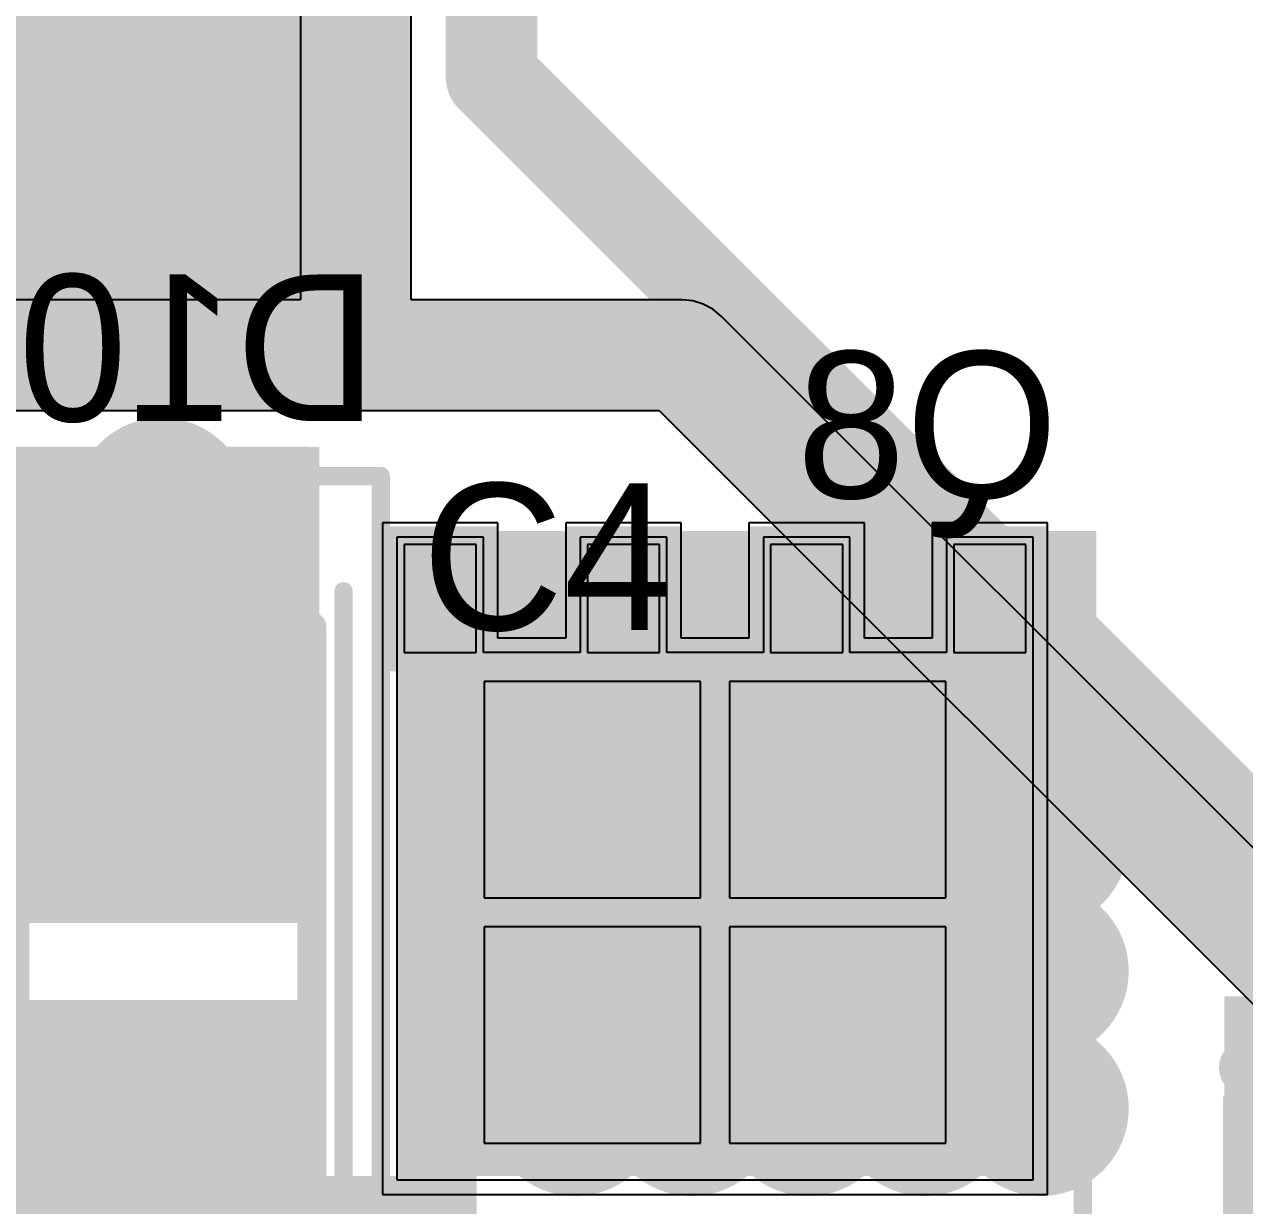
# Model space of a CAD drawing. Header units: millimetres. Extents: x 2.49 to 5.32, y 1.64 to 4.48.
# Drawn here: x 4.5926 to 4.9255, y 3.5159 to 3.8382 of the extents above; entities that cross this region are included whole.
import ezdxf

# ---------------------------------------------------------------- set-up
doc = ezdxf.new("R2010")
doc.units = ezdxf.units.MM
doc.header["$MEASUREMENT"] = 0
for name, color, linetype in [('BottomLayer', 5, 'Continuous'), ('BottomOverlay', 54, 'Continuous'), ('BottomPaste', 16, 'Continuous'), ('BottomSolder', 6, 'Continuous'), ('InternalPlane1', 76, 'Continuous'), ('InternalPlane2', 16, 'Continuous'), ('Mechanical2', 216, 'Continuous'), ('MultiLayer', 9, 'Continuous'), ('TopLayer', 1, 'Continuous'), ('TopOverlay', 2, 'Continuous'), ('TopPaste', 8, 'Continuous'), ('TopSolder', 216, 'Continuous'), ('ViaHoleLayer', 16, 'Continuous')]:
    doc.layers.add(name, color=color, linetype=linetype)

# ---------------------------------------------------------------- blocks, each defined once
blk = doc.blocks.new('8_P____TDFN_B_1')
at = {"layer": 'BottomLayer'}
for p, q in [((0.1873, 0.08681), (0.01191, 0.08681)), ((0.01191, 0.08681), (0.01191, -0.08681)), ((0.1873, 0.06319), (0.1873, 0.08681)), ((0.15581, 0.03681), (0.15581, 0.06319)), ((0.15581, 0.06319), (0.1873, 0.06319)), ((0.1873, 0.03681), (0.15581, 0.03681)), ((0.1873, 0.01319), (0.1873, 0.03681)), ((0.15581, -0.01319), (0.15581, 0.01319)), ((0.15581, 0.01319), (0.1873, 0.01319)), ((0.1873, -0.01319), (0.15581, -0.01319)), ((0.1873, -0.03681), (0.1873, -0.01319)), ((0.15581, -0.06319), (0.15581, -0.03681)), ((0.15581, -0.03681), (0.1873, -0.03681)), ((0.1873, -0.06319), (0.15581, -0.06319)), ((0.1873, -0.08681), (0.1873, -0.06319)), ((0.01191, -0.08681), (0.1873, -0.08681))]:
    blk.add_line(p, q, dxfattribs=at)
for points in [[(0.15474, 0.06319), (0.18624, 0.06319), (0.15474, 0.08681), (0.18624, 0.08681)], [(-0.07461, 0.06516), (-0.03819, 0.06516), (-0.07461, 0.08484), (-0.03819, 0.08484)], [(0.15474, 0.01319), (0.18624, 0.01319), (0.15474, 0.03681), (0.18624, 0.03681)], [(-0.07461, 0.01516), (-0.03819, 0.01516), (-0.07461, 0.03484), (-0.03819, 0.03484)], [(0.15474, -0.03681), (0.18624, -0.03681), (0.15474, -0.01319), (0.18624, -0.01319)], [(-0.07461, -0.03484), (-0.03819, -0.03484), (-0.07461, -0.01516), (-0.03819, -0.01516)], [(0.15474, -0.08681), (0.18624, -0.08681), (0.15474, -0.06319), (0.18624, -0.06319)], [(-0.07461, -0.08484), (-0.03819, -0.08484), (-0.07461, -0.06516), (-0.03819, -0.06516)]]:
    blk.add_solid(points, dxfattribs=at)
at = {"layer": 'BottomOverlay', "const_width": 0.005}
for points in [[(-0.05974, 0.10138), (0.17254, 0.10138)], [(-0.05974, -0.10038), (0.17254, -0.10038)]]:
    blk.add_lwpolyline(points, dxfattribs=at)
at = {"layer": 'BottomOverlay'}
for points, const_width in [([(-0.06099, 0.10138, 1), (-0.05849, 0.10138, 1)], 0.0025), ([(0.17129, 0.10138, 1), (0.17379, 0.10138, 1)], 0.0025), ([(-0.07206, -0.094, 1), (-0.07994, -0.094, 1)], 0.00787), ([(-0.08191, -0.094, 1), (-0.07797, -0.094, 1)], 0.00394), ([(-0.07403, -0.094, 1), (-0.07009, -0.094, 1)], 0.00394), ([(-0.06099, -0.10038, 1), (-0.05849, -0.10038, 1)], 0.0025), ([(0.17129, -0.10038, 1), (0.17379, -0.10038, 1)], 0.0025)]:
    blk.add_lwpolyline(points, format="xyb", close=True, dxfattribs=dict(at, const_width=const_width))
at = {"layer": 'BottomPaste'}
for p, q in [((0.18533, 0.08484), (0.15581, 0.08484)), ((0.15581, 0.08484), (0.15581, 0.06516)), ((0.18533, 0.06516), (0.18533, 0.08484)), ((-0.04016, 0.08287), (-0.07264, 0.08287)), ((-0.07264, 0.08287), (-0.07264, 0.06713)), ((-0.04016, 0.06713), (-0.04016, 0.08287)), ((-0.07264, 0.06713), (-0.04016, 0.06713)), ((0.15581, 0.06516), (0.18533, 0.06516)), ((0.081, 0.06299), (0.02195, 0.06299)), ((0.02195, 0.06299), (0.02195, 0.00394)), ((0.081, 0.00394), (0.081, 0.06299)), ((0.14793, 0.06299), (0.08888, 0.06299)), ((0.08888, 0.06299), (0.08888, 0.00394)), ((0.14793, 0.00394), (0.14793, 0.06299)), ((0.18533, 0.03484), (0.15581, 0.03484)), ((0.15581, 0.03484), (0.15581, 0.01516)), ((0.18533, 0.01516), (0.18533, 0.03484)), ((-0.04016, 0.03287), (-0.07264, 0.03287)), ((-0.07264, 0.03287), (-0.07264, 0.01713)), ((-0.04016, 0.01713), (-0.04016, 0.03287)), ((-0.07264, 0.01713), (-0.04016, 0.01713)), ((0.15581, 0.01516), (0.18533, 0.01516)), ((0.02195, 0.00394), (0.081, 0.00394)), ((0.08888, 0.00394), (0.14793, 0.00394)), ((0.081, -0.00394), (0.02195, -0.00394)), ((0.02195, -0.00394), (0.02195, -0.06299)), ((0.081, -0.06299), (0.081, -0.00394)), ((0.14793, -0.00394), (0.08888, -0.00394)), ((0.08888, -0.00394), (0.08888, -0.06299)), ((0.14793, -0.06299), (0.14793, -0.00394)), ((0.18533, -0.01516), (0.15581, -0.01516)), ((0.15581, -0.01516), (0.15581, -0.03484)), ((0.18533, -0.03484), (0.18533, -0.01516)), ((-0.04016, -0.01713), (-0.07264, -0.01713)), ((-0.07264, -0.01713), (-0.07264, -0.03287)), ((-0.04016, -0.03287), (-0.04016, -0.01713)), ((-0.07264, -0.03287), (-0.04016, -0.03287)), ((0.15581, -0.03484), (0.18533, -0.03484)), ((0.02195, -0.06299), (0.081, -0.06299)), ((0.08888, -0.06299), (0.14793, -0.06299)), ((0.18533, -0.06516), (0.15581, -0.06516)), ((0.15581, -0.06516), (0.15581, -0.08484)), ((0.18533, -0.08484), (0.18533, -0.06516)), ((-0.04016, -0.06713), (-0.07264, -0.06713)), ((-0.07264, -0.06713), (-0.07264, -0.08287)), ((-0.04016, -0.08287), (-0.04016, -0.06713)), ((-0.07264, -0.08287), (-0.04016, -0.08287)), ((0.15581, -0.08484), (0.18533, -0.08484))]:
    blk.add_line(p, q, dxfattribs=at)
at = {"layer": 'BottomSolder'}
for p, q in [((0.19124, 0.09075), (0.00797, 0.09075)), ((0.00797, 0.09075), (0.00797, -0.09075)), ((0.19124, 0.05925), (0.19124, 0.09075)), ((0.15974, 0.04075), (0.15974, 0.05925)), ((0.15974, 0.05925), (0.19124, 0.05925)), ((0.19124, 0.04075), (0.15974, 0.04075)), ((0.19124, 0.00925), (0.19124, 0.04075)), ((0.15974, -0.00925), (0.15974, 0.00925)), ((0.15974, 0.00925), (0.19124, 0.00925)), ((0.19124, -0.00925), (0.15974, -0.00925)), ((0.19124, -0.04075), (0.19124, -0.00925)), ((0.15974, -0.05925), (0.15974, -0.04075)), ((0.15974, -0.04075), (0.19124, -0.04075)), ((0.19124, -0.05925), (0.15974, -0.05925)), ((0.19124, -0.09075), (0.19124, -0.05925)), ((0.00797, -0.09075), (0.19124, -0.09075))]:
    blk.add_line(p, q, dxfattribs=at)
for points in [[(0.15074, 0.05919), (0.19024, 0.05919), (0.15074, 0.09081), (0.19024, 0.09081)], [(-0.07861, 0.06116), (-0.03419, 0.06116), (-0.07861, 0.08884), (-0.03419, 0.08884)], [(0.15074, 0.00919), (0.19024, 0.00919), (0.15074, 0.04081), (0.19024, 0.04081)], [(-0.07861, 0.01116), (-0.03419, 0.01116), (-0.07861, 0.03884), (-0.03419, 0.03884)], [(0.15074, -0.04081), (0.19024, -0.04081), (0.15074, -0.00919), (0.19024, -0.00919)], [(-0.07861, -0.03884), (-0.03419, -0.03884), (-0.07861, -0.01116), (-0.03419, -0.01116)], [(0.15074, -0.09081), (0.19024, -0.09081), (0.15074, -0.05919), (0.19024, -0.05919)], [(-0.07861, -0.08884), (-0.03419, -0.08884), (-0.07861, -0.06116), (-0.03419, -0.06116)]]:
    blk.add_solid(points, dxfattribs=at)
blk = doc.blocks.new('WS2812B_M____13')
at = {"layer": 'TopLayer'}
for points in [[(-0.09488, 0.01575), (-0.03406, 0.01575), (-0.09488, 0.05512), (-0.03406, 0.05512)], [(0.03406, 0.01575), (0.09488, 0.01575), (0.03406, 0.05512), (0.09488, 0.05512)], [(-0.09488, -0.05512), (-0.03406, -0.05512), (-0.09488, -0.01575), (-0.03406, -0.01575)], [(0.03406, -0.05512), (0.09488, -0.05512), (0.03406, -0.01575), (0.09488, -0.01575)]]:
    blk.add_solid(points, dxfattribs=at)
at = {"layer": 'TopOverlay'}
for points, const_width in [([(-0.088, 0.067, 1), (-0.096, 0.067, 1)], 0.00787), ([(-0.0756, 0.071, 1), (-0.0731, 0.071, 1)], 0.0025), ([(-0.0756, 0.071, 1), (-0.0731, 0.071, 1)], 0.0025), ([(0.0734, 0.071, 1), (0.0759, 0.071, 1)], 0.0025), ([(0.0734, 0.071, 1), (0.0759, 0.071, 1)], 0.0025), ([(-0.09797, 0.067, 1), (-0.09403, 0.067, 1)], 0.00394), ([(-0.08997, 0.067, 1), (-0.08603, 0.067, 1)], 0.00394), ([(-0.0756, 0.064, 1), (-0.0731, 0.064, 1)], 0.0025), ([(0.0734, 0.064, 1), (0.0759, 0.064, 1)], 0.0025), ([(-0.0756, -0.064, 1), (-0.0731, -0.064, 1)], 0.0025), ([(0.0734, -0.064, 1), (0.0759, -0.064, 1)], 0.0025), ([(-0.0756, -0.071, 1), (-0.0731, -0.071, 1)], 0.0025), ([(-0.0756, -0.071, 1), (-0.0731, -0.071, 1)], 0.0025), ([(0.0734, -0.071, 1), (0.0759, -0.071, 1)], 0.0025), ([(0.0734, -0.071, 1), (0.0759, -0.071, 1)], 0.0025)]:
    blk.add_lwpolyline(points, format="xyb", close=True, dxfattribs=dict(at, const_width=const_width))
at = {"layer": 'TopOverlay', "const_width": 0.005}
for points in [[(-0.07435, 0.064), (-0.07435, 0.071)], [(-0.07435, 0.071), (0.07465, 0.071)], [(0.07465, 0.064), (0.07465, 0.071)], [(-0.07435, -0.071), (-0.07435, -0.064)], [(0.07465, -0.071), (0.07465, -0.064)], [(-0.07435, -0.071), (0.07465, -0.071)]]:
    blk.add_lwpolyline(points, dxfattribs=at)
at = {"layer": 'TopPaste'}
for points in [[(-0.09488, 0.01575), (-0.03406, 0.01575), (-0.09488, 0.05512), (-0.03406, 0.05512)], [(0.03406, 0.01575), (0.09488, 0.01575), (0.03406, 0.05512), (0.09488, 0.05512)], [(-0.09488, -0.05512), (-0.03406, -0.05512), (-0.09488, -0.01575), (-0.03406, -0.01575)], [(0.03406, -0.05512), (0.09488, -0.05512), (0.03406, -0.01575), (0.09488, -0.01575)]]:
    blk.add_solid(points, dxfattribs=at)
at = {"layer": 'TopSolder'}
for points in [[(-0.09888, 0.01175), (-0.03006, 0.01175), (-0.09888, 0.05912), (-0.03006, 0.05912)], [(0.03006, 0.01175), (0.09888, 0.01175), (0.03006, 0.05912), (0.09888, 0.05912)], [(-0.09888, -0.05912), (-0.03006, -0.05912), (-0.09888, -0.01175), (-0.03006, -0.01175)], [(0.03006, -0.05912), (0.09888, -0.05912), (0.03006, -0.01175), (0.09888, -0.01175)]]:
    blk.add_solid(points, dxfattribs=at)
blk = doc.blocks.new('VT1H471MI135000CE0_15')
at = {"layer": 'TopOverlay', "const_width": 0.005}
for points in [[(-0.136, 0.27), (0.26878, 0.27)], [(0.26878, 0.043), (0.26878, 0.27)]]:
    blk.add_lwpolyline(points, dxfattribs=at)
at = {"layer": 'TopOverlay', "const_width": 0.0025}
blk.add_lwpolyline([(0.26753, 0.27, 1), (0.27003, 0.27, 1)], format="xyb", close=True, dxfattribs=at)
blk.add_lwpolyline([(0.26753, 0.27, 1), (0.27003, 0.27, 1)], format="xyb", close=True, dxfattribs=at)
blk = doc.blocks.new('SPM10054T_680M_HZ_26')
at = {"layer": 'TopOverlay', "const_width": 0.005}
for points in [[(0, 0.19685), (-0.21063, 0.19685)], [(-0.21063, 0.19685), (-0.21063, 0.13663)]]:
    blk.add_lwpolyline(points, dxfattribs=at)
at = {"layer": 'TopOverlay', "const_width": 0.0025}
for points in [[(-0.21188, 0.19685, 1), (-0.20938, 0.19685, 1)], [(-0.21188, 0.19685, 1), (-0.20938, 0.19685, 1)], [(-0.21188, 0.13663, 1), (-0.20938, 0.13663, 1)]]:
    blk.add_lwpolyline(points, format="xyb", close=True, dxfattribs=at)
blk = doc.blocks.new('SOD_123W_B_80')
at = {"layer": 'BottomLayer'}
for points in [[(-0.08465, -0.02953), (-0.02559, -0.02953), (-0.08465, 0.02953), (-0.02559, 0.02953)], [(0.02559, -0.02953), (0.08465, -0.02953), (0.02559, 0.02953), (0.08465, 0.02953)]]:
    blk.add_solid(points, dxfattribs=at)
at = {"layer": 'BottomOverlay', "const_width": 0.00787}
for points in [[(-0.09112, 0.04), (-0.09112, -0.041)], [(-0.09112, 0.04), (0.09088, 0.04)], [(0.09088, 0.04), (0.09088, -0.041)], [(-0.09112, -0.041), (0.09088, -0.041)]]:
    blk.add_lwpolyline(points, dxfattribs=at)
at = {"layer": 'BottomOverlay', "const_width": 0.00394}
for points in [[(-0.09309, 0.04, 1), (-0.08915, 0.04, 1)], [(-0.09309, 0.04, 1), (-0.08915, 0.04, 1)], [(0.08891, 0.04, 1), (0.09285, 0.04, 1)], [(0.08891, 0.04, 1), (0.09285, 0.04, 1)], [(-0.09309, -0.041, 1), (-0.08915, -0.041, 1)], [(-0.09309, -0.041, 1), (-0.08915, -0.041, 1)], [(0.08891, -0.041, 1), (0.09285, -0.041, 1)], [(0.08891, -0.041, 1), (0.09285, -0.041, 1)]]:
    blk.add_lwpolyline(points, format="xyb", close=True, dxfattribs=at)
at = {"layer": 'BottomOverlay'}
blk.add_solid([(0.09088, -0.043), (0.13988, -0.043), (0.09088, 0.043), (0.13988, 0.043)], dxfattribs=at)
at = {"layer": 'BottomPaste'}
for points in [[(-0.08465, -0.02953), (-0.02559, -0.02953), (-0.08465, 0.02953), (-0.02559, 0.02953)], [(0.02559, -0.02953), (0.08465, -0.02953), (0.02559, 0.02953), (0.08465, 0.02953)]]:
    blk.add_solid(points, dxfattribs=at)
at = {"layer": 'BottomSolder'}
for points in [[(-0.08865, -0.03353), (-0.02159, -0.03353), (-0.08865, 0.03353), (-0.02159, 0.03353)], [(0.02159, -0.03353), (0.08865, -0.03353), (0.02159, 0.03353), (0.08865, 0.03353)]]:
    blk.add_solid(points, dxfattribs=at)
blk = doc.blocks.new('VS_30WQ04FNTR_M3_B_87')
at = {"layer": 'BottomLayer'}
blk.add_solid([(-0.13268, -0.28297), (0.13268, -0.28297), (-0.13268, -0.0377), (0.13268, -0.0377)], dxfattribs=at)
at = {"layer": 'BottomPaste'}
blk.add_solid([(-0.13268, -0.28297), (0.13268, -0.28297), (-0.13268, -0.0377), (0.13268, -0.0377)], dxfattribs=at)
at = {"layer": 'BottomSolder'}
blk.add_solid([(-0.13668, -0.28697), (0.13668, -0.28697), (-0.13668, -0.0337), (0.13668, -0.0337)], dxfattribs=at)

msp = doc.modelspace()

# ---------------------------------------------------------------- linework, layer by layer
at = {"layer": 'BottomLayer'}
for points, const_width in [([(4.60409, 3.793, 1), (4.61591, 3.793, 1)], 0.01181), ([(4.63762, 3.793, 1), (4.64943, 3.793, 1)], 0.01181), ([(4.62409, 3.707, 1), (4.63591, 3.707, 1)], 0.01181), ([(4.73692, 3.61541, 1), (4.74873, 3.61541, 1)], 0.01181), ([(4.76871, 3.61541, 1), (4.78052, 3.61541, 1)], 0.01181), ([(4.8005, 3.61541, 1), (4.81231, 3.61541, 1)], 0.01181), ([(4.83229, 3.61541, 1), (4.84411, 3.61541, 1)], 0.01181), ([(4.86409, 3.61541, 1), (4.8759, 3.61541, 1)], 0.01181), ([(4.73692, 3.57991, 1), (4.74873, 3.57991, 1)], 0.01181), ([(4.76871, 3.57991, 1), (4.78052, 3.57991, 1)], 0.01181), ([(4.8005, 3.57991, 1), (4.81231, 3.57991, 1)], 0.01181), ([(4.83229, 3.57991, 1), (4.84411, 3.57991, 1)], 0.01181), ([(4.86409, 3.57991, 1), (4.8759, 3.57991, 1)], 0.01181), ([(4.6175, 3.52788, 1), (4.6425, 3.52788, 1)], 0.025), ([(4.73692, 3.54241, 1), (4.74873, 3.54241, 1)], 0.01181), ([(4.76871, 3.54241, 1), (4.78052, 3.54241, 1)], 0.01181), ([(4.8005, 3.54241, 1), (4.81231, 3.54241, 1)], 0.01181), ([(4.83229, 3.54241, 1), (4.84411, 3.54241, 1)], 0.01181), ([(4.86409, 3.54241, 1), (4.8759, 3.54241, 1)], 0.01181)]:
    msp.add_lwpolyline(points, format="xyb", close=True, dxfattribs=dict(at, const_width=const_width))
at = {"layer": 'BottomLayer', "const_width": 0.05}
msp.add_lwpolyline([(4.63, 3.48831), (4.63, 3.52788)], dxfattribs=at)
at = {"layer": 'BottomLayer'}
for points in [[(4.427, 3.759), (4.675, 3.759), (4.427, 4.122), (4.675, 4.122)], [(4.543, 3.593), (4.6694, 3.593), (4.543, 3.723), (4.6694, 3.723)], [(4.69419, 3.7), (4.69419, 3.524), (4.885, 3.7), (4.885, 3.524)], [(4.544, 3.497), (4.667, 3.497), (4.544, 3.572), (4.667, 3.572)]]:
    msp.add_solid(points, dxfattribs=at)
at = {"layer": 'BottomSolder', "const_width": 0.01581}
for points in [[(4.60209, 3.793, 1), (4.61791, 3.793, 1)], [(4.63562, 3.793, 1), (4.65143, 3.793, 1)], [(4.62209, 3.707, 1), (4.63791, 3.707, 1)], [(4.73492, 3.61541, 1), (4.75073, 3.61541, 1)], [(4.76671, 3.61541, 1), (4.78252, 3.61541, 1)], [(4.7985, 3.61541, 1), (4.81431, 3.61541, 1)], [(4.83029, 3.61541, 1), (4.84611, 3.61541, 1)], [(4.86209, 3.61541, 1), (4.8779, 3.61541, 1)], [(4.73492, 3.57991, 1), (4.75073, 3.57991, 1)], [(4.76671, 3.57991, 1), (4.78252, 3.57991, 1)], [(4.7985, 3.57991, 1), (4.81431, 3.57991, 1)], [(4.83029, 3.57991, 1), (4.84611, 3.57991, 1)], [(4.86209, 3.57991, 1), (4.8779, 3.57991, 1)], [(4.73492, 3.54241, 1), (4.75073, 3.54241, 1)], [(4.76671, 3.54241, 1), (4.78252, 3.54241, 1)], [(4.7985, 3.54241, 1), (4.81431, 3.54241, 1)], [(4.83029, 3.54241, 1), (4.84611, 3.54241, 1)], [(4.86209, 3.54241, 1), (4.8779, 3.54241, 1)]]:
    msp.add_lwpolyline(points, format="xyb", close=True, dxfattribs=at)
at = {"layer": 'InternalPlane1'}
for p, q in [((4.69807, 3.76307), (4.69807, 4.15)), ((4.66793, 4.13493), (4.66793, 3.76307)), ((4.66793, 3.76307), (4.23707, 3.76307)), ((4.772, 3.76307), (4.69807, 3.76307)), ((4.77494, 3.76278), (4.772, 3.76307)), ((4.77777, 3.76193), (4.77494, 3.76278)), ((4.78037, 3.76053), (4.77777, 3.76193)), ((4.78266, 3.75866), (4.78037, 3.76053)), ((4.99266, 3.54866), (4.78266, 3.75866)), ((4.222, 3.73293), (4.76576, 3.73293)), ((4.76576, 3.73293), (4.96693, 3.53176))]:
    msp.add_line(p, q, dxfattribs=at)
at = {"layer": 'InternalPlane1', "const_width": 0.03}
for points in [[(4.683, 3.748), (4.683, 4.15)], [(4.222, 3.748), (4.683, 3.748)], [(4.683, 3.748), (4.772, 3.748)], [(4.772, 3.748), (4.982, 3.538)]]:
    msp.add_lwpolyline(points, dxfattribs=at)
at = {"layer": 'InternalPlane1'}
for points, const_width in [([(4.6755, 3.748, 1), (4.6905, 3.748, 1)], 0.015), ([(4.6755, 3.748, 1), (4.6905, 3.748, 1)], 0.015), ([(4.6755, 3.748, 1), (4.6905, 3.748, 1)], 0.015), ([(4.7645, 3.748, 1), (4.7795, 3.748, 1)], 0.015), ([(4.7645, 3.748, 1), (4.7795, 3.748, 1)], 0.015), ([(4.61805, 3.707, 1), (4.64195, 3.707, 1)], 0.02391)]:
    msp.add_lwpolyline(points, format="xyb", close=True, dxfattribs=dict(at, const_width=const_width))
at = {"layer": 'InternalPlane2', "const_width": 0.02391}
for points in [[(4.56438, 3.793, 1), (4.58829, 3.793, 1)], [(4.59805, 3.793, 1), (4.62195, 3.793, 1)], [(4.63157, 3.793, 1), (4.65548, 3.793, 1)], [(4.61805, 3.707, 1), (4.64195, 3.707, 1)], [(4.73087, 3.61541, 1), (4.75478, 3.61541, 1)], [(4.76266, 3.61541, 1), (4.78657, 3.61541, 1)], [(4.79445, 3.61541, 1), (4.81836, 3.61541, 1)], [(4.82625, 3.61541, 1), (4.85015, 3.61541, 1)], [(4.85804, 3.61541, 1), (4.88194, 3.61541, 1)], [(4.73087, 3.57991, 1), (4.75478, 3.57991, 1)], [(4.76266, 3.57991, 1), (4.78657, 3.57991, 1)], [(4.79445, 3.57991, 1), (4.81836, 3.57991, 1)], [(4.82625, 3.57991, 1), (4.85015, 3.57991, 1)], [(4.85804, 3.57991, 1), (4.88194, 3.57991, 1)], [(4.73087, 3.54241, 1), (4.75478, 3.54241, 1)], [(4.76266, 3.54241, 1), (4.78657, 3.54241, 1)], [(4.79445, 3.54241, 1), (4.81836, 3.54241, 1)], [(4.82625, 3.54241, 1), (4.85015, 3.54241, 1)], [(4.85804, 3.54241, 1), (4.88194, 3.54241, 1)]]:
    msp.add_lwpolyline(points, format="xyb", close=True, dxfattribs=at)
at = {"layer": 'Mechanical2', "const_width": 0.015}
msp.add_lwpolyline([(5.30364, 3.062, 1), (2.50836, 3.062, 1)], format="xyb", close=True, dxfattribs=at)
at = {"layer": 'MultiLayer', "const_width": 0.01181}
for points in [[(4.60409, 3.793, 1), (4.61591, 3.793, 1)], [(4.63762, 3.793, 1), (4.64943, 3.793, 1)], [(4.62409, 3.707, 1), (4.63591, 3.707, 1)], [(4.73692, 3.61541, 1), (4.74873, 3.61541, 1)], [(4.76871, 3.61541, 1), (4.78052, 3.61541, 1)], [(4.8005, 3.61541, 1), (4.81231, 3.61541, 1)], [(4.83229, 3.61541, 1), (4.84411, 3.61541, 1)], [(4.86409, 3.61541, 1), (4.8759, 3.61541, 1)], [(4.73692, 3.57991, 1), (4.74873, 3.57991, 1)], [(4.76871, 3.57991, 1), (4.78052, 3.57991, 1)], [(4.8005, 3.57991, 1), (4.81231, 3.57991, 1)], [(4.83229, 3.57991, 1), (4.84411, 3.57991, 1)], [(4.86409, 3.57991, 1), (4.8759, 3.57991, 1)], [(4.73692, 3.54241, 1), (4.74873, 3.54241, 1)], [(4.76871, 3.54241, 1), (4.78052, 3.54241, 1)], [(4.8005, 3.54241, 1), (4.81231, 3.54241, 1)], [(4.83229, 3.54241, 1), (4.84411, 3.54241, 1)], [(4.86409, 3.54241, 1), (4.8759, 3.54241, 1)]]:
    msp.add_lwpolyline(points, format="xyb", close=True, dxfattribs=at)
at = {"layer": 'TopLayer'}
for points, const_width in [([(4.72, 3.824), (4.72, 3.875)], 0.025), ([(4.72, 3.824), (4.953, 3.591)], 0.025), ([(4.44502, 3.707), (4.63, 3.707)], 0.02)]:
    msp.add_lwpolyline(points, dxfattribs=dict(at, const_width=const_width))
for points, const_width in [([(4.71375, 3.824, 1), (4.72625, 3.824, 1)], 0.0125), ([(4.71375, 3.824, 1), (4.72625, 3.824, 1)], 0.0125), ([(4.60409, 3.793, 1), (4.61591, 3.793, 1)], 0.01181), ([(4.63762, 3.793, 1), (4.64943, 3.793, 1)], 0.01181), ([(4.62409, 3.707, 1), (4.63591, 3.707, 1)], 0.01181), ([(4.625, 3.707, 1), (4.635, 3.707, 1)], 0.01), ([(4.73692, 3.61541, 1), (4.74873, 3.61541, 1)], 0.01181), ([(4.76871, 3.61541, 1), (4.78052, 3.61541, 1)], 0.01181), ([(4.8005, 3.61541, 1), (4.81231, 3.61541, 1)], 0.01181), ([(4.83229, 3.61541, 1), (4.84411, 3.61541, 1)], 0.01181), ([(4.86409, 3.61541, 1), (4.8759, 3.61541, 1)], 0.01181), ([(4.73692, 3.57991, 1), (4.74873, 3.57991, 1)], 0.01181), ([(4.76871, 3.57991, 1), (4.78052, 3.57991, 1)], 0.01181), ([(4.8005, 3.57991, 1), (4.81231, 3.57991, 1)], 0.01181), ([(4.83229, 3.57991, 1), (4.84411, 3.57991, 1)], 0.01181), ([(4.86409, 3.57991, 1), (4.8759, 3.57991, 1)], 0.01181), ([(4.73692, 3.54241, 1), (4.74873, 3.54241, 1)], 0.01181), ([(4.76871, 3.54241, 1), (4.78052, 3.54241, 1)], 0.01181), ([(4.8005, 3.54241, 1), (4.81231, 3.54241, 1)], 0.01181), ([(4.83229, 3.54241, 1), (4.84411, 3.54241, 1)], 0.01181), ([(4.86409, 3.54241, 1), (4.8759, 3.54241, 1)], 0.01181)]:
    msp.add_lwpolyline(points, format="xyb", close=True, dxfattribs=dict(at, const_width=const_width))
for points in [[(4.398, 3.77), (4.695, 3.77), (4.398, 4.07), (4.695, 4.07)], [(4.92, 3.497), (4.987, 3.497), (4.92, 3.573), (4.987, 3.573)], [(4.432, 3.406), (4.716, 3.406), (4.432, 3.524), (4.716, 3.524)]]:
    msp.add_solid(points, dxfattribs=at)
at = {"layer": 'TopSolder', "const_width": 0.01581}
for points in [[(4.60209, 3.793, 1), (4.61791, 3.793, 1)], [(4.63562, 3.793, 1), (4.65143, 3.793, 1)], [(4.62209, 3.707, 1), (4.63791, 3.707, 1)], [(4.73492, 3.61541, 1), (4.75073, 3.61541, 1)], [(4.76671, 3.61541, 1), (4.78252, 3.61541, 1)], [(4.7985, 3.61541, 1), (4.81431, 3.61541, 1)], [(4.83029, 3.61541, 1), (4.84611, 3.61541, 1)], [(4.86209, 3.61541, 1), (4.8779, 3.61541, 1)], [(4.73492, 3.57991, 1), (4.75073, 3.57991, 1)], [(4.76671, 3.57991, 1), (4.78252, 3.57991, 1)], [(4.7985, 3.57991, 1), (4.81431, 3.57991, 1)], [(4.83029, 3.57991, 1), (4.84611, 3.57991, 1)], [(4.86209, 3.57991, 1), (4.8779, 3.57991, 1)], [(4.73492, 3.54241, 1), (4.75073, 3.54241, 1)], [(4.76671, 3.54241, 1), (4.78252, 3.54241, 1)], [(4.7985, 3.54241, 1), (4.81431, 3.54241, 1)], [(4.83029, 3.54241, 1), (4.84611, 3.54241, 1)], [(4.86209, 3.54241, 1), (4.8779, 3.54241, 1)]]:
    msp.add_lwpolyline(points, format="xyb", close=True, dxfattribs=at)
at = {"layer": 'ViaHoleLayer', "const_width": 0.00591}
for points in [[(4.60705, 3.793, 1), (4.61295, 3.793, 1)], [(4.64057, 3.793, 1), (4.64648, 3.793, 1)], [(4.62705, 3.707, 1), (4.63295, 3.707, 1)], [(4.73987, 3.61541, 1), (4.74578, 3.61541, 1)], [(4.77166, 3.61541, 1), (4.77757, 3.61541, 1)], [(4.80345, 3.61541, 1), (4.80936, 3.61541, 1)], [(4.83525, 3.61541, 1), (4.84115, 3.61541, 1)], [(4.86704, 3.61541, 1), (4.87294, 3.61541, 1)], [(4.73987, 3.57991, 1), (4.74578, 3.57991, 1)], [(4.77166, 3.57991, 1), (4.77757, 3.57991, 1)], [(4.80345, 3.57991, 1), (4.80936, 3.57991, 1)], [(4.83525, 3.57991, 1), (4.84115, 3.57991, 1)], [(4.86704, 3.57991, 1), (4.87294, 3.57991, 1)], [(4.73987, 3.54241, 1), (4.74578, 3.54241, 1)], [(4.77166, 3.54241, 1), (4.77757, 3.54241, 1)], [(4.80345, 3.54241, 1), (4.80936, 3.54241, 1)], [(4.83525, 3.54241, 1), (4.84115, 3.54241, 1)], [(4.86704, 3.54241, 1), (4.87294, 3.54241, 1)]]:
    msp.add_lwpolyline(points, format="xyb", close=True, dxfattribs=at)

# ---------------------------------------------------------------- block references
for name, p, rotation in [('SPM10054T_680M_HZ_26', (4.425, 3.939), 180), ('VS_30WQ04FNTR_M3_B_87', (4.391, 3.96325), 90), ('SOD_123W_B_80', (4.63, 3.583), 90), ('VT1H471MI135000CE0_15', (4.421, 3.445), 360), ('8_P____TDFN_B_1', (4.781, 3.511), 90), ('WS2812B_M____13', (5.01847, 3.48657), 360)]:
    msp.add_blockref(name, p, dxfattribs=dict(rotation=rotation))

# ---------------------------------------------------------------- texts
at = {"layer": 'BottomOverlay', "text_generation_flag": 2}
for s, p in [('D10', (4.689, 3.73)), ('Q8', (4.87459, 3.709))]:
    msp.add_text(s, height=0.04, dxfattribs=at).set_placement(p)
at = {"layer": 'TopOverlay'}
msp.add_text('C4', height=0.04, dxfattribs=at).set_placement((4.701, 3.673))

doc.saveas('drawing.dxf')
